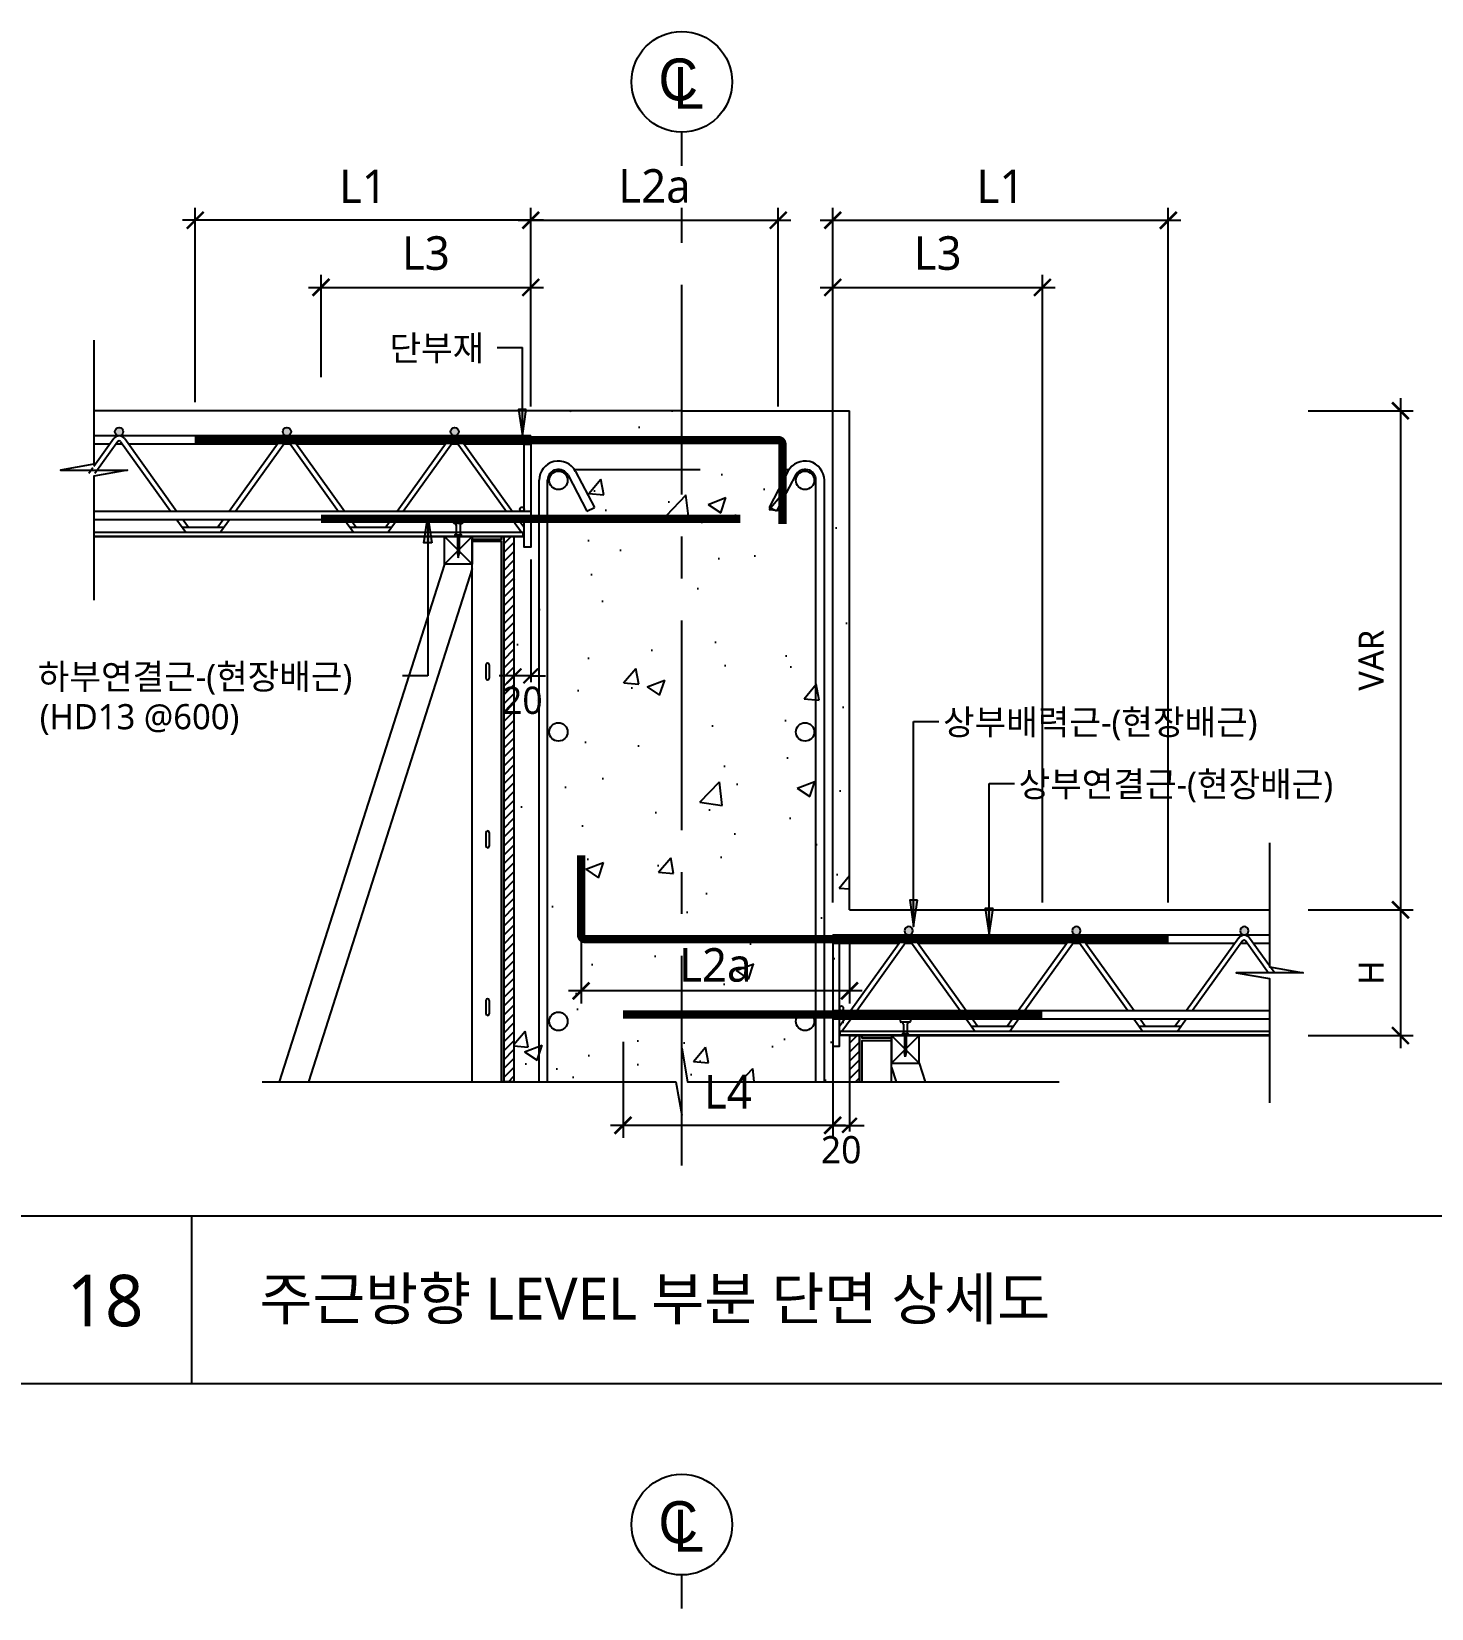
# Model space of a CAD drawing. Extents: x 10983 to 44623, y -18406 to 11294.
# Drawn here: x 21624 to 23293, y -4848 to -2968 of the extents above; entities that cross this region are included whole.
import ezdxf

# ---------------------------------------------------------------- set-up
doc = ezdxf.new("R2010")
doc.units = 0
doc.header["$LTSCALE"] = 100
doc.header["$MEASUREMENT"] = 0
doc.header["$PDMODE"] = 3
doc.header["$PDSIZE"] = 10
for name, pattern in [('CEN', [62, 60, -1, 0, -1]), ('CENTERX2', [4, 2.5, -0.5, 0.5, -0.5]), ('HID', [2.5, 1.5, -1]), ('HIDDEN', [0.375, 0.25, -0.125])]:
    doc.linetypes.add(name, pattern=pattern)
doc.layers.get('0').update_dxf_attribs({"linetype": 'CONTINUOUS'})
doc.layers.get('Defpoints').update_dxf_attribs({"color": 165, "linetype": 'CONTINUOUS'})
for name, color, linetype in [('-비콘 단부', 7, 'CONTINUOUS'), ('DECK-CEN', 1, 'CEN'), ('DECK-CON', 2, 'CONTINUOUS'), ('DECK-DIM', 255, 'CONTINUOUS'), ('DECK-ETC STEEL', 6, 'CONTINUOUS'), ('DECK-HATCH', 251, 'CONTINUOUS'), ('DECK-JOINT BAR', 4, 'HIDDEN'), ('DECK-LATTICE', 7, 'CONTINUOUS'), ('DECK-PG', 4, 'CONTINUOUS'), ('DECK-RC', 251, 'CONTINUOUS'), ('DECK-RC(ETC)', 252, 'CONTINUOUS'), ('DECK-TABLE', 7, 'CONTINUOUS'), ('DECK-TEX1', 6, 'CONTINUOUS'), ('DECK-TEXT', 7, 'CONTINUOUS'), ('DECK-TITLE TEXT', 3, 'CONTINUOUS'), ('DECK-TRANS', 3, 'CONTINUOUS'), ('E2', 7, 'CONTINUOUS')]:
    doc.layers.add(name, color=color, linetype=linetype)
doc.styles.add('SY Panel', font='malgun.ttf')
doc.styles.add('VICON TEXT', font='malgun.ttf')
doc.styles.add('굴림', font='Gulim.ttf')
doc.dimstyles.new('STDECK-DIM', dxfattribs={"dimtxt": 35, "dimasz": 20, "dimexe": 15, "dimexo": 40, "dimgap": 10, "dimtad": 1, "dimdec": 0, "dimtxsty": 'SY Panel', "dimblk": 'ARCHTICK', "dimcen": 2.5, "dimdle": 15, "dimclrd": 7, "dimclre": 7, "dimclrt": 6, "dimadec": 0, "dimazin": 0, "dimtfac": 1, "dimtdec": 0, "dimtmove": 0, "dimatfit": 3, "dimldrblk": 'ARCHTICK', "dimfxl": 1, "dimarcsym": 0})
doc.dimstyles.new('STDECK-DIM 2', dxfattribs={"dimscale": 2.5, "dimtxt": 12, "dimasz": 7, "dimexe": 3, "dimexo": 3, "dimgap": 3, "dimtad": 1, "dimdec": 0, "dimlunit": 6, "dimtxsty": 'VICON TEXT', "dimblk": 'ARCHTICK', "dimcen": 2.5, "dimclrd": 7, "dimclre": 7, "dimclrt": 6, "dimadec": 0, "dimazin": 0, "dimtfac": 1, "dimtdec": 0, "dimtix": 1, "dimtmove": 0, "dimatfit": 3, "dimfxl": 1, "dimarcsym": 0})
pattern_1 = [(45, (-2415.1005, -5058.767), (-5.3033009, 5.3033009), [])]

# ---------------------------------------------------------------- blocks, each defined once
blk = doc.blocks.new('_ArchTick')
at = {"color": 0, "linetype": 'ByBlock', "const_width": 0.15}
blk.add_lwpolyline([(-0.5, -0.5), (0.5, 0.5)], dxfattribs=at)
blk = doc.blocks.new('*D357')
at = {"layer": 'DECK-DIM', "color": 7, "lineweight": -2}
for p, q in [((22564.5, -3193), (22994.5, -3193)), ((22579.5, -4006.2), (22579.5, -3178)), ((22979.5, -4006.2), (22979.5, -3178))]:
    blk.add_line(p, q, dxfattribs=at)
at = {"layer": 'Defpoints', "color": 0, "ltscale": 0.5}
for p in [(22979.5, -3193), (22579.5, -4046.2), (22979.5, -4046.2)]:
    blk.add_point(p, dxfattribs=at)
at = {"layer": 'DECK-DIM', "color": 7, "lineweight": -2, "ltscale": 0.5, "xscale": 20, "yscale": 20, "zscale": 20, "rotation": 180}
blk.add_blockref('_ArchTick', (22579.5, -3193), dxfattribs=at)
at = {"layer": 'DECK-DIM', "color": 7, "lineweight": -2, "ltscale": 0.5, "xscale": 20, "yscale": 20, "zscale": 20}
blk.add_blockref('_ArchTick', (22979.5, -3193), dxfattribs=at)
at = {"layer": 'DECK-DIM', "color": 6, "ltscale": 0.5, "insert": (22779.5, -3152.5), "char_height": 40, "attachment_point": 5, "style": 'SY Panel'}
blk.add_mtext('L1', dxfattribs=at)
blk = doc.blocks.new('*D358')
at = {"layer": 'DECK-DIM', "color": 7, "lineweight": -2}
for p, q in [((22234.5, -3193), (21804.5, -3193)), ((21819.5, -3410), (21819.5, -3178)), ((22219.5, -3410), (22219.5, -3178))]:
    blk.add_line(p, q, dxfattribs=at)
at = {"layer": 'Defpoints', "color": 0, "ltscale": 0.5}
for p in [(21819.5, -3193), (21819.5, -3450), (22219.5, -3450)]:
    blk.add_point(p, dxfattribs=at)
at = {"layer": 'DECK-DIM', "color": 7, "lineweight": -2, "ltscale": 0.5, "xscale": 20, "yscale": 20, "zscale": 20, "rotation": 180}
blk.add_blockref('_ArchTick', (21819.5, -3193), dxfattribs=at)
at = {"layer": 'DECK-DIM', "color": 7, "lineweight": -2, "ltscale": 0.5, "xscale": 20, "yscale": 20, "zscale": 20}
blk.add_blockref('_ArchTick', (22219.5, -3193), dxfattribs=at)
at = {"layer": 'DECK-DIM', "color": 6, "ltscale": 0.5, "insert": (22019.5, -3152.5), "char_height": 40, "attachment_point": 5, "style": 'SY Panel'}
blk.add_mtext('L1', dxfattribs=at)
blk = doc.blocks.new('*D359')
at = {"layer": 'DECK-DIM', "color": 7, "lineweight": -2}
for p, q in [((22579.5, -4006.2), (22579.5, -3258)), ((22829.5, -4006.2), (22829.5, -3258)), ((22564.5, -3273), (22844.5, -3273))]:
    blk.add_line(p, q, dxfattribs=at)
at = {"layer": 'Defpoints', "color": 0, "ltscale": 0.5}
for p in [(22829.5, -3273), (22579.5, -4046.2), (22829.5, -4046.2)]:
    blk.add_point(p, dxfattribs=at)
at = {"layer": 'DECK-DIM', "color": 7, "lineweight": -2, "ltscale": 0.5, "xscale": 20, "yscale": 20, "zscale": 20, "rotation": 180}
blk.add_blockref('_ArchTick', (22579.5, -3273), dxfattribs=at)
at = {"layer": 'DECK-DIM', "color": 7, "lineweight": -2, "ltscale": 0.5, "xscale": 20, "yscale": 20, "zscale": 20}
blk.add_blockref('_ArchTick', (22829.5, -3273), dxfattribs=at)
at = {"layer": 'DECK-DIM', "color": 6, "ltscale": 0.5, "insert": (22704.5, -3232.3), "char_height": 40, "attachment_point": 5, "style": 'SY Panel'}
blk.add_mtext('L3', dxfattribs=at)
blk = doc.blocks.new('*D360')
at = {"layer": 'DECK-DIM', "color": 7, "lineweight": -2}
for p, q in [((23146.2, -3420), (23271.2, -3420)), ((23256.2, -3405), (23256.2, -4030)), ((23146.2, -4015), (23271.2, -4015))]:
    blk.add_line(p, q, dxfattribs=at)
at = {"layer": 'Defpoints', "color": 0, "ltscale": 0.5}
for p in [(23106.2, -3420), (23106.2, -4015), (23256.2, -4015)]:
    blk.add_point(p, dxfattribs=at)
at = {"layer": 'DECK-DIM', "color": 7, "lineweight": -2, "ltscale": 0.5, "xscale": 20, "yscale": 20, "zscale": 20}
for p, rotation in [((23256.2, -3420), 90), ((23256.2, -4015), 270)]:
    blk.add_blockref('_ArchTick', p, dxfattribs=dict(at, rotation=rotation))
at = {"layer": 'DECK-DIM', "color": 6, "ltscale": 0.5, "insert": (23221.2, -3717.5), "char_height": 30, "attachment_point": 5, "rotation": 90, "style": 'SY Panel'}
blk.add_mtext('VAR', dxfattribs=at)
blk = doc.blocks.new('*D361')
at = {"layer": 'DECK-DIM', "color": 7, "lineweight": -2}
for p, q in [((22579.5, -4192.5), (22579.5, -4279.5)), ((22599.5, -4192.5), (22599.5, -4279.5)), ((22579.5, -4272), (22562, -4272)), ((22579.5, -4272), (22599.5, -4272)), ((22599.5, -4272), (22617, -4272))]:
    blk.add_line(p, q, dxfattribs=at)
at = {"layer": 'Defpoints', "color": 0, "ltscale": 0.5}
for p in [(22579.5, -4185), (22599.5, -4185), (22599.5, -4272)]:
    blk.add_point(p, dxfattribs=at)
at = {"layer": 'DECK-DIM', "color": 7, "lineweight": -2, "ltscale": 0.5, "xscale": 17.5, "yscale": 17.5, "zscale": 17.5}
blk.add_blockref('_ArchTick', (22579.5, -4272), dxfattribs=at)
at = {"layer": 'DECK-DIM', "color": 7, "lineweight": -2, "ltscale": 0.5, "xscale": 17.5, "yscale": 17.5, "zscale": 17.5, "rotation": 180}
blk.add_blockref('_ArchTick', (22599.5, -4272), dxfattribs=at)
at = {"layer": 'DECK-DIM', "color": 6, "ltscale": 0.5, "insert": (22589.5, -4301.3), "char_height": 32.5, "attachment_point": 5, "style": 'VICON TEXT'}
blk.add_mtext('20', dxfattribs=at)
blk = doc.blocks.new('*D362')
at = {"layer": 'DECK-DIM', "color": 7, "lineweight": -2}
for p, q in [((23256.2, -4000), (23256.2, -4180)), ((23146.2, -4015), (23271.2, -4015)), ((23146.2, -4165), (23271.2, -4165))]:
    blk.add_line(p, q, dxfattribs=at)
at = {"layer": 'Defpoints', "color": 0, "ltscale": 0.5}
for p in [(23106.2, -4015), (23106.2, -4165), (23256.2, -4165)]:
    blk.add_point(p, dxfattribs=at)
at = {"layer": 'DECK-DIM', "color": 7, "lineweight": -2, "ltscale": 0.5, "xscale": 20, "yscale": 20, "zscale": 20}
for p, rotation in [((23256.2, -4015), 90), ((23256.2, -4165), 270)]:
    blk.add_blockref('_ArchTick', p, dxfattribs=dict(at, rotation=rotation))
at = {"layer": 'DECK-DIM', "color": 6, "ltscale": 0.5, "insert": (23221.2, -4090), "char_height": 30, "attachment_point": 5, "rotation": 90, "style": 'SY Panel'}
blk.add_mtext('H', dxfattribs=at)
blk = doc.blocks.new('*D365')
at = {"layer": 'DECK-DIM', "color": 7, "lineweight": -2}
for p, q in [((22199.5, -3597.5), (22199.5, -3743.7)), ((22219.5, -3597.5), (22219.5, -3743.7)), ((22199.5, -3736.2), (22182, -3736.2)), ((22219.5, -3736.2), (22199.5, -3736.2)), ((22219.5, -3736.2), (22237, -3736.2))]:
    blk.add_line(p, q, dxfattribs=at)
at = {"layer": 'Defpoints', "color": 0, "ltscale": 0.5}
for p in [(22199.5, -3590), (22219.5, -3590), (22199.5, -3736.2)]:
    blk.add_point(p, dxfattribs=at)
at = {"layer": 'DECK-DIM', "color": 7, "lineweight": -2, "ltscale": 0.5, "xscale": 17.5, "yscale": 17.5, "zscale": 17.5}
blk.add_blockref('_ArchTick', (22199.5, -3736.2), dxfattribs=at)
at = {"layer": 'DECK-DIM', "color": 7, "lineweight": -2, "ltscale": 0.5, "xscale": 17.5, "yscale": 17.5, "zscale": 17.5, "rotation": 180}
blk.add_blockref('_ArchTick', (22219.5, -3736.2), dxfattribs=at)
at = {"layer": 'DECK-DIM', "color": 6, "ltscale": 0.5, "insert": (22209.5, -3765.5), "char_height": 32.5, "attachment_point": 5, "style": 'VICON TEXT'}
blk.add_mtext('20', dxfattribs=at)
blk = doc.blocks.new('*D366')
at = {"layer": 'DECK-DIM', "color": 7, "lineweight": -2}
for p, q in [((22329.5, -4172.4), (22329.5, -4287)), ((22579.5, -4168.1), (22579.5, -4287)), ((22594.5, -4272), (22314.5, -4272))]:
    blk.add_line(p, q, dxfattribs=at)
at = {"layer": 'Defpoints', "color": 0, "ltscale": 0.5}
for p in [(22329.5, -4132.4), (22579.5, -4128.1), (22329.5, -4272)]:
    blk.add_point(p, dxfattribs=at)
at = {"layer": 'DECK-DIM', "color": 7, "lineweight": -2, "ltscale": 0.5, "xscale": 20, "yscale": 20, "zscale": 20, "rotation": 180}
blk.add_blockref('_ArchTick', (22329.5, -4272), dxfattribs=at)
at = {"layer": 'DECK-DIM', "color": 7, "lineweight": -2, "ltscale": 0.5, "xscale": 20, "yscale": 20, "zscale": 20}
blk.add_blockref('_ArchTick', (22579.5, -4272), dxfattribs=at)
at = {"layer": 'DECK-DIM', "color": 6, "ltscale": 0.5, "insert": (22454.5, -4232), "char_height": 40, "attachment_point": 5, "style": 'SY Panel'}
blk.add_mtext('L4', dxfattribs=at)
blk = doc.blocks.new('*D160')
at = {"layer": 'DECK-DIM', "color": 7, "lineweight": -2}
for p, q in [((22204.5, -3193), (22529.5, -3193)), ((22219.5, -3415), (22219.5, -3178)), ((22514.5, -3415), (22514.5, -3178))]:
    blk.add_line(p, q, dxfattribs=at)
at = {"layer": 'Defpoints', "color": 0, "ltscale": 0.5}
for p in [(22514.5, -3193), (22219.5, -3455), (22514.5, -3455)]:
    blk.add_point(p, dxfattribs=at)
at = {"layer": 'DECK-DIM', "color": 7, "lineweight": -2, "ltscale": 0.5, "xscale": 20, "yscale": 20, "zscale": 20, "rotation": 180}
blk.add_blockref('_ArchTick', (22219.5, -3193), dxfattribs=at)
at = {"layer": 'DECK-DIM', "color": 7, "lineweight": -2, "ltscale": 0.5, "xscale": 20, "yscale": 20, "zscale": 20}
blk.add_blockref('_ArchTick', (22514.5, -3193), dxfattribs=at)
at = {"layer": 'DECK-DIM', "color": 6, "ltscale": 0.5, "insert": (22367, -3152.3), "char_height": 40, "attachment_point": 5, "style": 'SY Panel'}
blk.add_mtext('L2a', dxfattribs=at)
blk = doc.blocks.new('*D165')
at = {"layer": 'DECK-DIM', "color": 7, "lineweight": -2}
for p, q in [((22279.5, -3990), (22279.5, -4126.7)), ((22599.5, -4046.7), (22599.5, -4126.7)), ((22614.5, -4111.7), (22264.5, -4111.7))]:
    blk.add_line(p, q, dxfattribs=at)
at = {"layer": 'Defpoints', "color": 0, "ltscale": 0.5}
for p in [(22279.5, -3950), (22599.5, -4006.7), (22279.5, -4111.7)]:
    blk.add_point(p, dxfattribs=at)
at = {"layer": 'DECK-DIM', "color": 7, "lineweight": -2, "ltscale": 0.5, "xscale": 20, "yscale": 20, "zscale": 20, "rotation": 180}
blk.add_blockref('_ArchTick', (22279.5, -4111.7), dxfattribs=at)
at = {"layer": 'DECK-DIM', "color": 7, "lineweight": -2, "ltscale": 0.5, "xscale": 20, "yscale": 20, "zscale": 20}
blk.add_blockref('_ArchTick', (22599.5, -4111.7), dxfattribs=at)
at = {"layer": 'DECK-DIM', "color": 6, "ltscale": 0.5, "insert": (22439.5, -4081), "char_height": 40, "attachment_point": 5, "style": 'SY Panel'}
blk.add_mtext('L2a', dxfattribs=at)
blk = doc.blocks.new('*D167')
at = {"layer": 'DECK-DIM', "color": 7, "lineweight": -2}
for p, q in [((21969.5, -3380), (21969.5, -3258)), ((22219.5, -3380), (22219.5, -3258)), ((21954.5, -3273), (22234.5, -3273))]:
    blk.add_line(p, q, dxfattribs=at)
at = {"layer": 'Defpoints', "color": 0, "ltscale": 0.5}
for p in [(22219.5, -3273), (21969.5, -3420), (22219.5, -3420)]:
    blk.add_point(p, dxfattribs=at)
at = {"layer": 'DECK-DIM', "color": 7, "lineweight": -2, "ltscale": 0.5, "xscale": 20, "yscale": 20, "zscale": 20, "rotation": 180}
blk.add_blockref('_ArchTick', (21969.5, -3273), dxfattribs=at)
at = {"layer": 'DECK-DIM', "color": 7, "lineweight": -2, "ltscale": 0.5, "xscale": 20, "yscale": 20, "zscale": 20}
blk.add_blockref('_ArchTick', (22219.5, -3273), dxfattribs=at)
at = {"layer": 'DECK-DIM', "color": 6, "ltscale": 0.5, "insert": (22094.5, -3232.3), "char_height": 40, "attachment_point": 5, "style": 'SY Panel'}
blk.add_mtext('L3', dxfattribs=at)
blk = doc.blocks.new('tg3')
at = {"layer": 'DECK-TRANS', "ltscale": 0.5}
h = blk.add_hatch(color=3, dxfattribs=at)
h.dxf.hatch_style = 1
h.paths.add_polyline_path([(6018.8, 42141.7, 1), (6008.8, 42141.7, 0.399881), (6013.6, 42136.7), (6014.1, 42136.7, 0.399881)])
h.paths.add_polyline_path([(6208.9, 42141.7, 1), (6218.9, 42141.7, 1)])
h.paths.add_polyline_path([(6418.8, 42141.7, 1), (6408.8, 42141.7, 0.399881), (6413.6, 42136.7), (6414.1, 42136.7, 0.399881)])
at = {"layer": '-비콘 단부', "color": 116, "ltscale": 0.5}
blk.add_lwpolyline([(6496.5, 42046.7), (6496.5, 42126.7), (6504.5, 42126.7), (6504.5, 42004), (6496.5, 42004), (6496.5, 42036.7)], dxfattribs=at)
blk.add_circle((6494, 42049.2), 2.5, dxfattribs=at)
at = {"layer": 'DECK-LATTICE', "ltscale": 0.5}
for p, q in [((6504.5, 42136.7), (5983.8, 42136.7)), ((6007.5, 42133.4), (5983.8, 42100.3)), ((6020.5, 42133.4), (6082.8, 42046.7)), ((6207.5, 42133.4), (6145.2, 42046.7)), ((6220.5, 42133.4), (6282.8, 42046.7)), ((6407.5, 42133.4), (6345.2, 42046.7)), ((6420.5, 42133.4), (6482.8, 42046.7)), ((6504.5, 42136.7), (6504.5, 42126.7)), ((6002.7, 42126.7), (5983.8, 42126.7)), ((6012.4, 42129.9), (5985, 42091.7)), ((6017.9, 42126.7), (6010.1, 42126.7)), ((6015.6, 42129.9), (6075.4, 42046.7)), ((6202.7, 42126.7), (6025.3, 42126.7)), ((6212.4, 42129.9), (6152.6, 42046.7)), ((6217.9, 42126.7), (6210.1, 42126.7)), ((6215.6, 42129.9), (6275.4, 42046.7)), ((6402.7, 42126.7), (6225.3, 42126.7)), ((6412.4, 42129.9), (6352.6, 42046.7)), ((6417.9, 42126.7), (6410.1, 42126.7)), ((6415.6, 42129.9), (6475.4, 42046.7)), ((6504.5, 42126.7), (6425.3, 42126.7)), ((5982.5, 42098.6), (5977.6, 42091.7)), ((6504.5, 42046.7), (5983.8, 42046.7)), ((6504.5, 42036.7), (5983.8, 42036.7)), ((6082.6, 42036.7), (6093.4, 42021.7)), ((6089.1, 42027.7), (6139, 42027.7)), ((6090, 42036.7), (6096.5, 42027.7)), ((6093.4, 42021.7), (6134.6, 42021.7)), ((6138, 42036.7), (6131.6, 42027.7)), ((6145.4, 42036.7), (6134.6, 42021.7)), ((6282.6, 42036.7), (6293.4, 42021.7)), ((6289.1, 42027.7), (6339, 42027.7)), ((6290, 42036.7), (6296.5, 42027.7)), ((6293.4, 42021.7), (6334.6, 42021.7)), ((6338, 42036.7), (6331.6, 42027.7)), ((6345.4, 42036.7), (6334.6, 42021.7)), ((6482.6, 42036.7), (6493.4, 42021.7)), ((6490, 42036.7), (6496.5, 42027.7))]:
    blk.add_line(p, q, dxfattribs=at)
for centre, radius in [((6014, 42128.7), 8), ((6214, 42128.7), 8), ((6414, 42128.7), 8), ((6014, 42128.7), 2), ((6214, 42128.7), 2), ((6414, 42128.7), 2)]:
    blk.add_arc(centre, radius, 35.7097, 144.2903, dxfattribs=at)
at = {"layer": 'DECK-PG', "ltscale": 0.5}
for p, q in [((5983.8, 42021.7), (6495.5, 42021.7)), ((6495.5, 42016.7), (6495.5, 42021.7)), ((5983.8, 42017.2), (6495.5, 42017.2)), ((5983.8, 42016.7), (6495.5, 42016.7))]:
    blk.add_line(p, q, dxfattribs=at)
at = {"layer": 'DECK-TRANS', "ltscale": 0.5}
for centre in [(6013.8, 42141.7), (6213.9, 42141.7), (6413.8, 42141.7)]:
    blk.add_circle(centre, 5, dxfattribs=at)

msp = doc.modelspace()

# ---------------------------------------------------------------- hatches: boundary and pattern name
at = {"linetype": 'ByBlock'}
h = msp.add_hatch(color=256, dxfattribs=at)
h.paths.add_polyline_path([(22214.2, -3418.5), (22209.5, -3418.5), (22209.5, -3450)])
h.paths.add_polyline_path([(22209.5, -3418.5), (22204.8, -3418.5), (22209.5, -3450)])
h = msp.add_hatch(color=256, dxfattribs=at)
h.paths.add_polyline_path([(22096.7, -3546), (22096.7, -3577.4), (22101.5, -3577.4)])
h.paths.add_polyline_path([(22096.7, -3546), (22092, -3577.4), (22096.7, -3577.4)])
h = msp.add_hatch(color=256, dxfattribs=at)
h.paths.add_polyline_path([(22680.6, -4003.5), (22675.9, -4003.5), (22675.9, -4035)])
h.paths.add_polyline_path([(22675.9, -4003.5), (22671.2, -4003.5), (22675.9, -4035)])
h = msp.add_hatch(color=256, dxfattribs=at)
h.paths.add_polyline_path([(22770.7, -4013.5), (22766, -4013.5), (22766, -4045)])
h.paths.add_polyline_path([(22766, -4013.5), (22761.3, -4013.5), (22766, -4045)])
at = {"layer": 'DECK-HATCH'}
h = msp.add_hatch(dxfattribs=at)
h.set_pattern_fill('AR-CONC', color=256, scale=30, style=0)
h.set_pattern_definition([(50, (-715.1, -5058.77), (215.178, -18.8256), [22.5, -247.5]), (355, (-715.1, -5058.77), (-41.6254, 225.6576), [18, -198]), (100.4514, (-697.17, -5060.34), (173.5527, 206.832), [19.122, -210.3426]), (46.1842, (-715.1, -4998.77), (320.1724, -49.6558), [33.75, -371.25]), (96.6356, (-688.42, -5002.9), (280.3986, 292.2356), [28.683, -315.514]), (351.1842, (-715.1, -4998.77), (280.3986, 292.2356), [27, -297]), (21, (-685.1, -5013.77), (179.0721, -120.7857), [22.5, -247.5]), (326, (-685.1, -5013.77), (72.9946, 217.545), [18, -198]), (71.4514, (-670.18, -5023.83), (252.0667, 96.7593), [19.122, -210.3426]), (37.5, (-715.1, -5058.77), (3.64796, 99.86816), [0, -195.6, 0, -201, 0, -198.75]), (7.5, (-715.1, -5058.77), (78.92086, 118.3235), [0, -114.6, 0, -191.1, 0, -75.75]), (327.5, (-782, -5058.77), (160.14673, -6.76646), [0, -75, 0, -234, 0, -310.5]), (317.5, (-812, -5058.77), (174.95585, 30.0315), [0, -97.5, 0, -155.4, 0, -220.5])])
h.paths.add_polyline_path([(22599.5, -3420), (22199.5, -3420), (22199.5, -4220), (22599.5, -4219.4)])
at = {"layer": 'DECK-HATCH', "linetype": 'ByBlock'}
h = msp.add_hatch(dxfattribs=at)
h.set_pattern_fill('ANSI31', color=256, scale=60, style=0)
h.set_pattern_definition(pattern_1)
h.paths.add_polyline_path([(22199.5, -3570), (22187.5, -3570), (22187.5, -4220), (22199.5, -4220)])
h.paths.add_polyline_path([(22180.2, -3688.6), (22238.8, -3688.6), (22238.8, -3733.7), (22180.2, -3733.7)], flags=9)
h = msp.add_hatch(dxfattribs=at)
h.set_pattern_fill('ANSI31', color=256, scale=60, style=0)
h.set_pattern_definition(pattern_1)
h.paths.add_polyline_path([(22611.5, -4165), (22599.5, -4165), (22599.5, -4220), (22611.5, -4220)])

# ---------------------------------------------------------------- linework, layer by layer
at = {"linetype": 'ByBlock'}
for p, q in [((22179.5, -3344.7), (22209.5, -3344.7)), ((22209.5, -3450), (22209.5, -3344.7)), ((22096.7, -3546), (22096.7, -3736.2)), ((22096.7, -3736.2), (22066.7, -3736.2)), ((22675.9, -3790.5), (22705.9, -3790.5)), ((22675.9, -4035), (22675.9, -3790.5)), ((22766, -3864.5), (22796, -3864.5)), ((22766, -4045), (22766, -3864.5))]:
    msp.add_line(p, q, dxfattribs=at)
for points in [[(22214.2, -3418.5), (22204.8, -3418.5), (22209.5, -3450), (22214.2, -3418.5)], [(22101.5, -3577.4), (22092, -3577.4), (22096.7, -3546), (22101.5, -3577.4)], [(22680.6, -4003.5), (22671.2, -4003.5), (22675.9, -4035), (22680.6, -4003.5)], [(22770.7, -4013.5), (22761.3, -4013.5), (22766, -4045), (22770.7, -4013.5)]]:
    msp.add_lwpolyline(points, dxfattribs=at)
at = {"layer": 'DECK-CEN', "linetype": 'CENTERX2'}
msp.add_line((22399.5, -4320), (22399.5, -3178), dxfattribs=at)
at = {"layer": 'DECK-CON'}
for p, q in [((22399.5, -3420), (21698.8, -3420)), ((22399.5, -3420), (22599.5, -3420)), ((22599.5, -4015), (22599.5, -3420)), ((22199.5, -3570), (21698.8, -3570)), ((22599.5, -4015), (23100.2, -4015)), ((22599.5, -4165), (23100.2, -4165))]:
    msp.add_line(p, q, dxfattribs=at)
for points in [[(21698.8, -3336), (21698.8, -3483.9), (21658.8, -3491), (21738.8, -3491), (21698.8, -3498), (21698.8, -3646)], [(23100.2, -3935), (23100.2, -4082.9), (23140.2, -4090), (23060.2, -4090), (23100.2, -4097), (23100.2, -4245)], [(21899.5, -4220), (22392.4, -4220), (22399.5, -4260), (22399.5, -4180), (22406.5, -4220), (22849.5, -4220)]]:
    msp.add_lwpolyline(points, dxfattribs=at)
for points in [[(22187.5, -3570), (22199.5, -3570), (22199.5, -4220), (22187.5, -4220)], [(22611.5, -4165), (22599.5, -4165), (22599.5, -4220), (22611.5, -4220)]]:
    msp.add_lwpolyline(points, close=True, dxfattribs=at)
at = {"layer": 'DECK-ETC STEEL'}
for points in [[(22184.5, -3570), (22187.5, -3570), (22187.5, -4220), (22184.5, -4220), (22184.5, -3576), (22149.5, -3576), (22149.5, -3573), (22184.5, -3573), (22184.5, -3570), (22187.5, -3570)], [(22614.5, -4165), (22611.5, -4165), (22611.5, -4220), (22614.5, -4220), (22614.5, -4171), (22649.5, -4171), (22649.5, -4168), (22614.5, -4168), (22614.5, -4165), (22611.5, -4165)]]:
    msp.add_lwpolyline(points, dxfattribs=at)
at = {"layer": 'DECK-JOINT BAR', "const_width": 10}
for points in [[(21818.9, -3455), (22514.5, -3455, -0.414214), (22519.5, -3460), (22519.5, -3555)], [(22279.5, -3950), (22279.5, -4045, 0.414214), (22284.5, -4050), (22980.1, -4050)]]:
    msp.add_lwpolyline(points, format="xyb", dxfattribs=at)
for points in [[(21969.5, -3549), (22469.5, -3549)], [(22829.5, -4140), (22329.5, -4140)]]:
    msp.add_lwpolyline(points, dxfattribs=at)
at = {"layer": 'DECK-RC', "linetype": 'HID'}
msp.add_line((22271.4, -3490), (22527.5, -3490), dxfattribs=at)
at = {"layer": 'DECK-RC'}
for p, q in [((22272.9, -3492.3), (22295.3, -3535.3)), ((22526.1, -3492.3), (22503.6, -3535.3)), ((22229.5, -4220), (22229.5, -3503)), ((22239.5, -4220), (22239.5, -3503)), ((22264, -3496.9), (22286.5, -3539.9)), ((22535, -3496.9), (22512.5, -3539.9)), ((22559.5, -4220), (22559.5, -3503)), ((22569.5, -4220), (22569.5, -3503)), ((22286.5, -3539.9), (22295.3, -3535.3)), ((22512.5, -3539.9), (22503.6, -3535.3))]:
    msp.add_line(p, q, dxfattribs=at)
for centre in [(22252.5, -3503), (22546.5, -3503), (22252.5, -3803), (22546.5, -3803), (22252.5, -4148), (22546.5, -4148), (22546.5, -4148)]:
    msp.add_circle(centre, 11, dxfattribs=at)
for centre, radius, start, end in [((22252.5, -3503), 23, 27.5898, 180), ((22252.5, -3503), 13, 27.5824, 180), ((22546.5, -3503), 23, 0, 152.4102), ((22546.5, -3503), 13, 0, 152.4176)]:
    msp.add_arc(centre, radius, start, end, dxfattribs=at)
at = {"layer": 'DECK-RC(ETC)'}
for p, q in [((22127, -3551), (22127, -3553)), ((22128, -3550), (22138, -3550)), ((22139, -3551), (22139, -3553)), ((22149.5, -3603), (22116.5, -3570)), ((22116.5, -3603), (22149.5, -3570)), ((22128, -3554), (22138, -3554)), ((22129, -3568.6), (22129, -3569.4)), ((22129.6, -3568), (22130.1, -3568)), ((22129.6, -3570), (22136.4, -3570)), ((22130.1, -3568), (22135.9, -3568)), ((22130.7, -3556.3), (22130.7, -3566.7)), ((22132, -3568), (22134, -3568)), ((22132, -3570), (22132, -3590.5)), ((22134, -3570), (22134, -3590.5)), ((22135.3, -3556.3), (22135.3, -3566.7)), ((22135.9, -3568), (22136.4, -3568)), ((22137, -3568.6), (22137, -3569.4)), ((22132, -3590.5), (22133, -3595.5)), ((22133, -3595.5), (22134, -3590.5)), ((22149.5, -4220), (22149.5, -3576)), ((22116.5, -3603), (21919.8, -4220)), ((22149.5, -3608.1), (21954.5, -4220)), ((22166, -3723), (22166, -3739)), ((22170, -3723), (22170, -3739)), ((22166, -3923), (22166, -3939)), ((22170, -3923), (22170, -3939)), ((22166, -4123), (22166, -4139)), ((22170, -4123), (22170, -4139)), ((22660, -4146), (22660, -4148)), ((22671, -4145), (22661, -4145)), ((22671, -4149), (22661, -4149)), ((22663.7, -4151.3), (22663.7, -4161.7)), ((22668.3, -4151.3), (22668.3, -4161.7)), ((22672, -4146), (22672, -4148)), ((22682.5, -4198), (22649.5, -4165)), ((22649.5, -4198), (22682.5, -4165)), ((22649.5, -4220), (22649.5, -4171)), ((22662, -4163.6), (22662, -4164.4)), ((22663.1, -4163), (22662.6, -4163)), ((22669.4, -4165), (22662.6, -4165)), ((22668.9, -4163), (22663.1, -4163)), ((22667, -4163), (22665, -4163)), ((22665, -4165), (22665, -4185.5)), ((22667, -4165), (22667, -4185.5)), ((22669.4, -4163), (22668.9, -4163)), ((22670, -4163.6), (22670, -4164.4)), ((22666, -4190.5), (22665, -4185.5)), ((22667, -4185.5), (22666, -4190.5)), ((22649.5, -4203.1), (22654.9, -4220)), ((22682.5, -4198), (22689.5, -4220))]:
    msp.add_line(p, q, dxfattribs=at)
for points in [[(22116.5, -3570), (22149.5, -3570), (22149.5, -3603), (22116.5, -3603), (22116.5, -3570)], [(22682.5, -4165), (22649.5, -4165), (22649.5, -4198), (22682.5, -4198), (22682.5, -4165)]]:
    msp.add_lwpolyline(points, dxfattribs=at)
for centre, radius, start, end in [((22128, -3551), 1, 90, 180), ((22128, -3553), 1, 180, 270), ((22138, -3551), 1, 0, 90), ((22138, -3553), 1, 270, 0), ((22127.9, -3556.7), 2.75, 7.7709, 89.4479), ((22129.6, -3568.6), 0.6, 90, 180), ((22129.6, -3569.4), 0.6, 180, 270), ((22129.3, -3566.6), 1.39, 281.7725, 355.1369), ((22138, -3556.7), 2.75, 90.5521, 172.2291), ((22136.7, -3566.6), 1.39, 184.8631, 258.2275), ((22136.4, -3568.6), 0.6, 0, 90), ((22136.4, -3569.4), 0.6, 270, 0), ((22168, -3723), 2, 0, 180), ((22168, -3723), 2, 0, 180), ((22168, -3739), 2, 180, 0), ((22168, -3923), 2, 0, 180), ((22168, -3923), 2, 0, 180), ((22168, -3939), 2, 180, 0), ((22168, -4123), 2, 0, 180), ((22168, -4123), 2, 0, 180), ((22168, -4139), 2, 180, 0), ((22661, -4146), 1, 90, 180), ((22661, -4148), 1, 180, 270), ((22660.9, -4151.7), 2.75, 7.7709, 89.4479), ((22671, -4151.7), 2.75, 90.5521, 172.2291), ((22671, -4146), 1, 0, 90), ((22671, -4148), 1, 270, 0), ((22662.6, -4163.6), 0.6, 90, 180), ((22662.6, -4164.4), 0.6, 180, 270), ((22662.3, -4161.6), 1.39, 281.7725, 355.1369), ((22669.7, -4161.6), 1.39, 184.8631, 258.2275), ((22669.4, -4163.6), 0.6, 0, 90), ((22669.4, -4164.4), 0.6, 270, 0)]:
    msp.add_arc(centre, radius, start, end, dxfattribs=at)
at = {"layer": 'DECK-TABLE', "ltscale": 0.5}
for p, q in [((26715.1, -4380.1), (19915.1, -4380.1)), ((21815.1, -4380.1), (21815.1, -4580.1)), ((26715.1, -4580.1), (19915.1, -4580.1))]:
    msp.add_line(p, q, dxfattribs=at)
at = {"layer": 'E2', "linetype": 'ByBlock'}
for p, q in [((22399.5, -3128), (22399.5, -3088)), ((22399.5, -4848), (22399.5, -4808))]:
    msp.add_line(p, q, dxfattribs=at)
for centre in [(22399.5, -3028), (22399.5, -4748)]:
    msp.add_circle(centre, 60, dxfattribs=at)

# ---------------------------------------------------------------- block references
at = {"layer": '-비콘 단부'}
msp.add_blockref('tg3', (15715, -45586.7), dxfattribs=at)
at = {"layer": '-비콘 단부', "xscale": -1}
msp.add_blockref('tg3', (29083.9, -46181.7), dxfattribs=at)

# ---------------------------------------------------------------- texts
at = {"layer": 'DECK-TEX1', "color": 6, "linetype": 'ByBlock', "style": '굴림'}
for s, p in [('C', (22371.7, -3050.1)), ('L', (22389.7, -3060.1)), ('C', (22371.7, -4770.1)), ('L', (22389.7, -4780.1))]:
    msp.add_text(s, height=50, dxfattribs=at).set_placement(p)
at = {"layer": 'DECK-TEXT', "style": 'VICON TEXT'}
for s, p in [('단부재', (22051.1, -3360.5)), ('하부연결근-(현장배근)', (21631.9, -3752)), ('(HD13 @600)', (21634.2, -3799.8)), ('상부배력근-(현장배근)', (22711, -3806.3)), ('상부연결근-(현장배근)', (22801.1, -3880.3))]:
    msp.add_text(s, height=30, dxfattribs=at).set_placement(p)
at = {"layer": 'DECK-TITLE TEXT', "color": 3, "style": 'VICON TEXT'}
for s, height, p in [('18', 61.43, (21666.3, -4511.6)), ('주근방향 LEVEL 부분 단면 상세도', 50.257, (21896.1, -4503.8))]:
    msp.add_text(s, height=height, dxfattribs=at).set_placement(p)

# ---------------------------------------------------------------- dimensions: what is measured, and where the dimension line sits
at = {"layer": 'DECK-DIM'}
for base, p1, p2, angle, text, override, picture, middle in [((21819.5, -3193), (22219.5, -3450), (21819.5, -3450), 180, 'L1', {"dimtxt": 40, "dimgap": 20}, '*D358', (22019.5, -3152.5)), ((23256.2, -4015), (23106.2, -3420), (23106.2, -4015), 90, 'VAR', {"dimtxt": 30, "dimgap": 20}, '*D360', (23221.2, -3717.5)), ((23256.2, -4165), (23106.2, -4015), (23106.2, -4165), 90, 'H', {"dimtxt": 30, "dimgap": 20}, '*D362', (23221.2, -4090)), ((22329.5, -4272), (22579.5, -4128.1), (22329.5, -4132.4), 180, 'L4', {"dimtxt": 40, "dimgap": 20}, '*D366', (22454.5, -4232))]:
    dim = msp.add_linear_dim(base=base, p1=p1, p2=p2, angle=angle, text=text, dimstyle='STDECK-DIM', override=override, dxfattribs=at)
    dim.commit()
    dim.dimension.update_dxf_attribs({"geometry": picture, "text_midpoint": middle})
for base, p1, p2, text, override, picture, middle in [((22514.5, -3193), (22219.5, -3455), (22514.5, -3455), 'L2a', {"dimtxt": 40, "dimgap": 20}, '*D160', (22367, -3152.3)), ((22979.5, -3193), (22579.5, -4046.2), (22979.5, -4046.2), 'L1', {"dimtxt": 40, "dimgap": 20}, '*D357', (22779.5, -3152.5)), ((22219.5, -3273), (21969.5, -3420), (22219.5, -3420), 'L3', {"dimtxt": 40, "dimgap": 20}, '*D167', (22094.5, -3232.3)), ((22829.5, -3273), (22579.5, -4046.2), (22829.5, -4046.2), 'L3', {"dimtxt": 40, "dimgap": 20}, '*D359', (22704.5, -3232.3)), ((22279.5, -4111.7), (22599.5, -4006.7), (22279.5, -3950), 'L2a', {"dimtxt": 40}, '*D165', (22439.5, -4081))]:
    dim = msp.add_linear_dim(base=base, p1=p1, p2=p2, text=text, dimstyle='STDECK-DIM', override=override, dxfattribs=at)
    dim.commit()
    dim.dimension.update_dxf_attribs({"geometry": picture, "text_midpoint": middle})
dim = msp.add_linear_dim(base=(22199.5, -3736.2), p1=(22219.5, -3590), p2=(22199.5, -3590), angle=180, dimstyle='STDECK-DIM 2', override={"dimtxt": 13, "dimgap": 5, "dimtad": 2, "dimtoh": 0}, dxfattribs=at)
dim.commit()
dim.dimension.update_dxf_attribs({"geometry": '*D365', "text_midpoint": (22209.5, -3765.5)})
dim = msp.add_linear_dim(base=(22599.5, -4272), p1=(22579.5, -4185), p2=(22599.5, -4185), dimstyle='STDECK-DIM 2', override={"dimtxt": 13, "dimgap": 5, "dimtad": 2}, dxfattribs=at)
dim.commit()
dim.dimension.update_dxf_attribs({"geometry": '*D361', "text_midpoint": (22589.5, -4301.3)})

doc.saveas('drawing.dxf')
